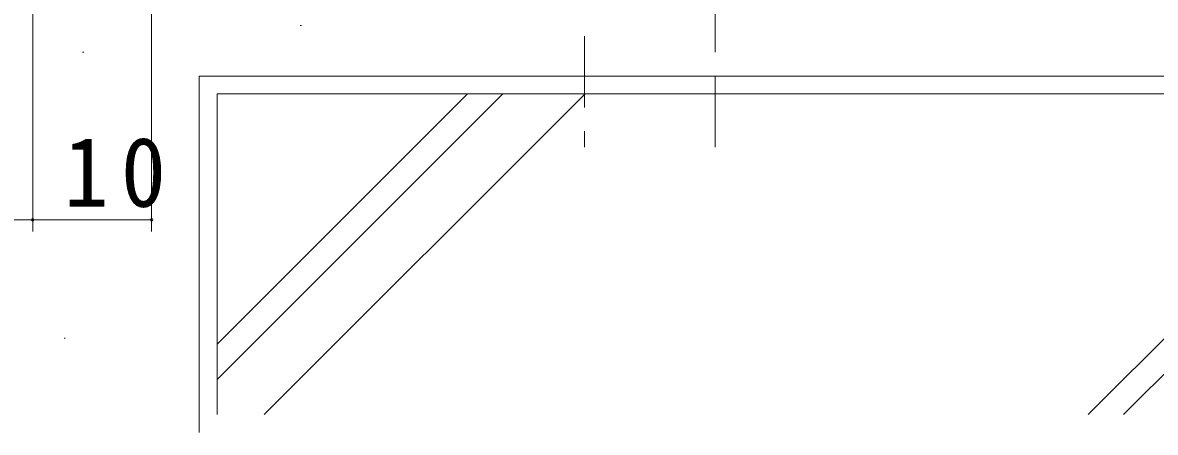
# Model space of a CAD drawing. Units: millimetres, scale not verified. Extents: x -1276 to 199, y -420 to 144.
# Drawn here: x -523.6 to -428.3, y -358.9 to -324.4 of the extents above; entities that cross this region are included whole.
import ezdxf

# ---------------------------------------------------------------- set-up
doc = ezdxf.new("R2010")
doc.units = ezdxf.units.MM
doc.header["$LTSCALE"] = 2
doc.linetypes.add('DASHED3', pattern=[4, 3, -1])
doc.layers.add('0-4_YSS_K', color=3, linetype='Continuous', lineweight=9)
doc.layers.add('0-5_YKK_D', color=6, linetype='Continuous', lineweight=9)
doc.styles.add('ＭＳ ゴシック', font='')
doc.styles.get('ＭＳ ゴシック').set_extended_font_data('MS Gothic')

msp = doc.modelspace()

# ---------------------------------------------------------------- linework, layer by layer
at = {"layer": '0-4_YSS_K', "linetype": 'DASHED3'}
for p, q in [((-476.339, -317.573), (-476.339, -334.912)), ((-465.339, -334.912), (-465.339, -317.573))]:
    msp.add_line(p, q, dxfattribs=at)
at = {"layer": '0-4_YSS_K'}
for p, q in [((-500.237, -324.681), (-500.137, -324.681)), ((-518.54, -326.911), (-518.44, -326.911)), ((-508.739, -328.932), (-508.739, -358.932)), ((-508.739, -328.932), (-380.339, -328.932)), ((-507.239, -354.47), (-483.2, -330.432)), ((-507.239, -351.5), (-486.17, -330.432)), ((-503.271, -357.432), (-476.271, -330.432)), ((-433.974, -357.432), (-406.974, -330.432)), ((-431.004, -357.432), (-404.004, -330.432)), ((-520.102, -351.001), (-520.002, -351.001))]:
    msp.add_line(p, q, dxfattribs=at)
for points in [[(-381.839, -328.932), (-508.739, -328.932), (-508.739, -357.432)], [(-381.839, -330.432), (-507.239, -330.432), (-507.239, -357.432)]]:
    msp.add_lwpolyline(points, dxfattribs=at)
at = {"layer": '0-5_YKK_D'}
for p, q in [((-522.739, -302.932), (-522.739, -342.032)), ((-522.739, -302.932), (-522.739, -342.032)), ((-512.739, -302.932), (-512.739, -342.032)), ((-522.739, -341.032), (-512.739, -341.032))]:
    msp.add_line(p, q, dxfattribs=at)
msp.add_lwpolyline([(-522.739, -341.032), (-525.739, -341.032), (-531.924, -341.032)], dxfattribs=at)
for centre, start, end in [((-522.739, -341.032), 0, 180), ((-522.739, -341.032), 0, 180), ((-522.739, -341.032), 180, 0), ((-522.739, -341.032), 180, 0), ((-512.739, -341.032), 0, 180), ((-512.739, -341.032), 180, 0)]:
    msp.add_arc(centre, 0.106, start, end, dxfattribs=at)

# ---------------------------------------------------------------- texts
at = {"layer": '0-5_YKK_D', "color": 7, "insert": (-520.139, -340.032), "char_height": 5.865, "attachment_point": 7, "style": 'ＭＳ ゴシック'}
msp.add_mtext('\\T1.27;\\W0.95;10', dxfattribs=at)

doc.saveas('drawing.dxf')
